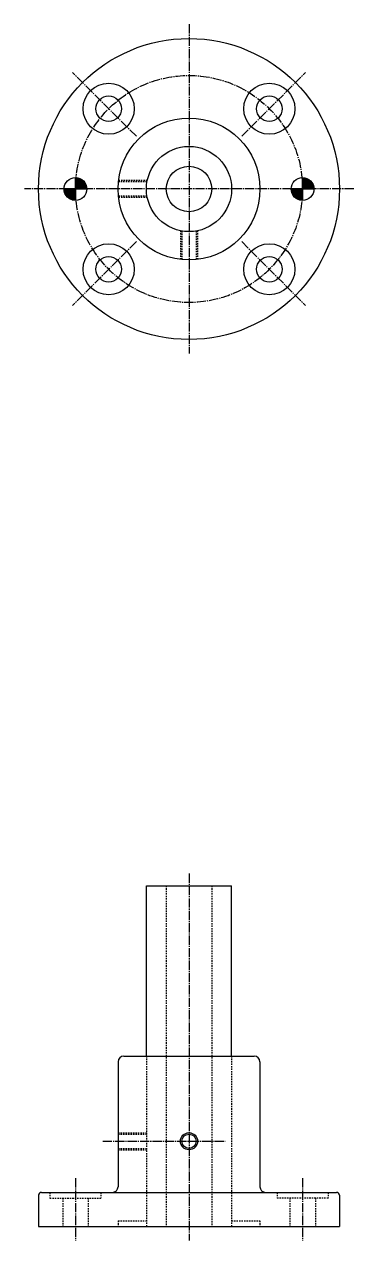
# Model space of a CAD drawing. Extents: x 43 to 658, y 40 to 681.
# Drawn here: x 541.5 to 657.5, y 253 to 681.4 of the extents above; entities outside this region: 2.
import ezdxf

# ---------------------------------------------------------------- set-up
doc = ezdxf.new("R2010")
doc.units = 0
doc.header["$LTSCALE"] = 0.25
doc.linetypes.add('CENTER', pattern=[17.5, 13, -1.5, 1.5, -1.5])
doc.linetypes.add('DASHED', pattern=[3.5, 2, -1.5])
doc.layers.get('0').update_dxf_attribs({"linetype": 'CONTINUOUS'})
doc.layers.add('CENTER', color=1, linetype='CENTER')
doc.styles.get("Standard").update_dxf_attribs({"font": 'txt', "bigfont": 'BIGFONT'})

msp = doc.modelspace()

# ---------------------------------------------------------------- linework, layer by layer
for p, q in [((559.51, 623.42), (559.51, 627.42)), ((559.51, 627.27), (560.58, 627.27)), ((559.51, 626.92), (561.44, 626.92)), ((559.51, 626.57), (561.97, 626.57)), ((559.51, 626.22), (562.36, 626.22)), ((559.51, 625.87), (562.67, 625.87)), ((559.51, 625.52), (562.91, 625.52)), ((639.51, 623.42), (639.51, 627.42)), ((639.51, 627.27), (640.58, 627.27)), ((639.51, 626.92), (641.44, 626.92)), ((639.51, 626.57), (641.97, 626.57)), ((639.51, 626.22), (642.36, 626.22)), ((639.51, 625.87), (642.67, 625.87)), ((639.51, 625.52), (642.91, 625.52)), ((559.51, 623.42), (555.51, 623.42)), ((555.52, 623.07), (559.51, 623.07)), ((555.57, 622.72), (559.51, 622.72)), ((555.65, 622.37), (559.51, 622.37)), ((555.76, 622.02), (559.51, 622.02)), ((555.91, 621.67), (559.51, 621.67)), ((556.1, 621.32), (559.51, 621.32)), ((559.51, 625.17), (563.1, 625.17)), ((559.51, 624.82), (563.25, 624.82)), ((559.51, 624.47), (563.37, 624.47)), ((559.51, 624.12), (563.44, 624.12)), ((559.51, 623.77), (563.49, 623.77)), ((559.51, 623.42), (563.51, 623.42)), ((559.51, 623.42), (563.51, 623.42)), ((559.51, 623.42), (559.51, 619.42)), ((639.51, 623.42), (635.51, 623.42)), ((635.52, 623.07), (639.51, 623.07)), ((635.57, 622.72), (639.51, 622.72)), ((635.65, 622.37), (639.51, 622.37)), ((635.76, 622.02), (639.51, 622.02)), ((635.91, 621.67), (639.51, 621.67)), ((636.1, 621.32), (639.51, 621.32)), ((639.51, 625.17), (643.1, 625.17)), ((639.51, 624.82), (643.25, 624.82)), ((639.51, 624.47), (643.37, 624.47)), ((639.51, 624.12), (643.44, 624.12)), ((639.51, 623.77), (643.49, 623.77)), ((639.51, 623.42), (643.51, 623.42)), ((639.51, 623.42), (643.51, 623.42)), ((639.51, 623.42), (639.51, 619.42)), ((556.34, 620.97), (559.51, 620.97)), ((556.65, 620.62), (559.51, 620.62)), ((557.04, 620.27), (559.51, 620.27)), ((557.57, 619.92), (559.51, 619.92)), ((558.41, 619.57), (559.51, 619.57)), ((636.34, 620.97), (639.51, 620.97)), ((636.65, 620.62), (639.51, 620.62)), ((637.04, 620.27), (639.51, 620.27)), ((637.57, 619.92), (639.51, 619.92)), ((638.41, 619.57), (639.51, 619.57)), ((602.51, 606.19), (602.51, 606.19)), ((602.51, 603.66), (602.51, 603.66)), ((584.51, 378), (614.51, 378)), ((584.51, 318), (584.51, 378)), ((614.51, 318), (614.51, 378)), ((576.51, 318), (622.51, 318)), ((574.51, 316), (574.51, 272)), ((624.51, 316), (624.51, 272)), ((547.51, 270), (651.51, 270)), ((546.51, 269), (546.51, 258)), ((652.51, 269), (652.51, 258)), ((546.51, 258), (652.51, 258))]:
    msp.add_line(p, q)
at = {"color": 3, "linetype": 'DASHED'}
for p, q in [((584.72, 625.92), (574.63, 625.92)), ((584.81, 626.42), (574.69, 626.42)), ((584.72, 620.92), (574.63, 620.92)), ((584.81, 620.42), (574.69, 620.42)), ((596.51, 608.72), (596.51, 598.6)), ((597.01, 608.63), (597.01, 598.55)), ((602.01, 608.63), (602.01, 598.55)), ((602.51, 608.72), (602.51, 598.6)), ((591.51, 378), (591.51, 258)), ((607.51, 378), (607.51, 258)), ((584.51, 318), (584.51, 258)), ((614.51, 318), (614.51, 258)), ((574.51, 291), (584.51, 291)), ((574.51, 290.5), (584.51, 290.5)), ((574.51, 285.5), (584.51, 285.5)), ((574.51, 285), (584.51, 285)), ((550.51, 270), (550.51, 268)), ((568.51, 270), (568.51, 268)), ((630.51, 270), (630.51, 268)), ((648.51, 270), (648.51, 268)), ((550.51, 268), (568.51, 268)), ((555.01, 268), (555.01, 258)), ((564.01, 268), (564.01, 258)), ((648.51, 268), (630.51, 268)), ((635.01, 268), (635.01, 258)), ((644.01, 268), (644.01, 258)), ((574.51, 260), (584.51, 260)), ((574.51, 260), (574.51, 258)), ((614.51, 260), (624.51, 260)), ((624.51, 260), (624.51, 258))]:
    msp.add_line(p, q, dxfattribs=at)
for centre, radius in [((599.51, 623.42), 53), ((571.22, 651.7), 9), ((627.79, 651.7), 9), ((571.22, 651.7), 4.5), ((627.79, 651.7), 4.5), ((599.51, 623.42), 25), ((599.51, 623.42), 15), ((599.51, 623.42), 8), ((559.51, 623.42), 4), ((639.51, 623.42), 4), ((571.22, 595.14), 9), ((627.79, 595.14), 9), ((571.22, 595.14), 4.5), ((627.79, 595.14), 4.5), ((599.51, 288), 2.5)]:
    msp.add_circle(centre, radius)
at = {"color": 3}
msp.add_circle((599.51, 288), 3, dxfattribs=at)
for centre, radius, start, end in [((576.51, 316), 2, 90, 180), ((622.51, 316), 2, 0, 90), ((547.51, 269), 1, 90, 180), ((572.51, 272), 2, 270, 0), ((626.51, 272), 2, 180, 270), ((651.51, 269), 1, 0, 90)]:
    msp.add_arc(centre, radius, start, end)
at = {"layer": 'CENTER', "color": 1, "linetype": 'CENTER'}
for p, q in [((599.51, 681.42), (599.51, 565.42)), ((580.96, 641.97), (558.49, 664.43)), ((618.06, 641.97), (640.52, 664.43)), ((657.51, 623.42), (541.51, 623.42)), ((580.96, 604.87), (558.49, 582.41)), ((618.06, 604.87), (640.52, 582.41)), ((599.51, 382.32), (599.51, 253)), ((569.13, 288), (612.24, 288)), ((559.51, 275), (559.51, 253)), ((639.51, 275), (639.51, 253))]:
    msp.add_line(p, q, dxfattribs=at)
msp.add_circle((599.51, 623.42), 40, dxfattribs=at)

# ---------------------------------------------------------------- texts
for s, p in [('MCSPA 30-120', (40, 100)), ('MCSPA30', (40, 40))]:
    msp.add_text(s, height=16).set_placement(p)

doc.saveas('drawing.dxf')
